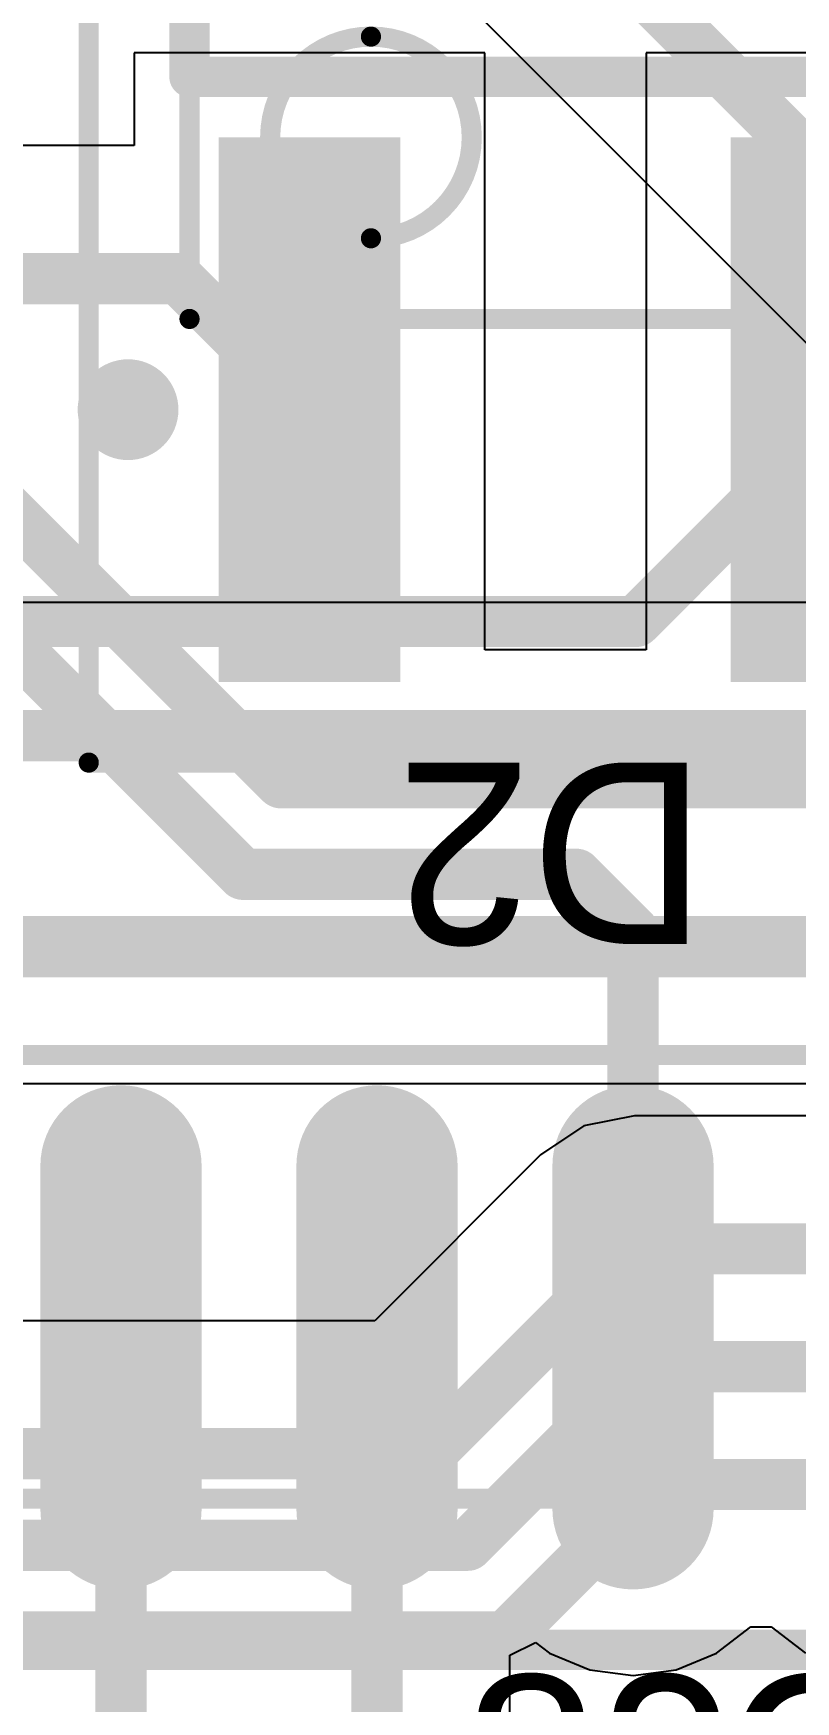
# Model space of a CAD drawing. Header units: millimetres. Extents: x 12 to 126, y 25 to 105.
# Drawn here: x 68.16 to 71.94, y 85.94 to 94.22 of the extents above; entities that cross this region are included whole.
import ezdxf

# ---------------------------------------------------------------- set-up
doc = ezdxf.new("R2010")
doc.units = ezdxf.units.MM
for name, color, linetype in [('BottomLayer', 5, 'Continuous'), ('BottomOverlay', 54, 'Continuous'), ('Mechanical13', 56, 'Continuous'), ('Mechanical15', 56, 'Continuous'), ('TopLayer', 1, 'Continuous'), ('TopOverlay', 2, 'Continuous'), ('TopPaste', 8, 'Continuous'), ('TopSolder', 216, 'Continuous')]:
    doc.layers.add(name, color=color, linetype=linetype)

# ---------------------------------------------------------------- blocks, each defined once
blk = doc.blocks.new('SOIC4_M_82')
at = {"layer": 'Mechanical13', "const_width": 0.0999998}
for points in [[(-2.00001124, 1.8650331), (1.99998076, 1.8650331)], [(-2.00001124, 1.8650331), (-2.00001124, -1.9049873)]]:
    blk.add_lwpolyline(points, dxfattribs=at)
at = {"layer": 'Mechanical13'}
for points, const_width in [([(-2.02500992, 1.8650331, 1), (-1.97501256, 1.8650331, 1)], 0.0499999), ([(-2.02500992, 1.8650331, 1), (-1.97501256, 1.8650331, 1)], 0.0499999), ([(-0.6000013399999999, 0.96499934, 1), (-1.59999934, 0.96499934, 1)], 0.0999998), ([(-1.62499802, 0.96499934, 1), (-1.57500066, 0.96499934, 1)], 0.0499999), ([(-0.62500002, 0.96499934, 1), (-0.57500266, 0.96499934, 1)], 0.0499999)]:
    blk.add_lwpolyline(points, format="xyb", close=True, dxfattribs=dict(at, const_width=const_width))
at = {"layer": 'Mechanical15', "const_width": 0.0999998}
for points in [[(-4.200006839999999, 2.3650067), (4.200027159999999, 2.3650067)], [(-4.200006839999999, 2.3650067), (-4.200006839999999, -2.6669873)]]:
    blk.add_lwpolyline(points, dxfattribs=at)
at = {"layer": 'Mechanical15', "const_width": 0.0499999}
blk.add_lwpolyline([(-4.22500552, 2.3650067, 1), (-4.17500816, 2.3650067, 1)], format="xyb", close=True, dxfattribs=at)
blk.add_lwpolyline([(-4.22500552, 2.3650067, 1), (-4.17500816, 2.3650067, 1)], format="xyb", close=True, dxfattribs=at)
at = {"layer": 'TopLayer'}
for points in [[(-1.1999976, 0.9200134), (-1.1999976, 1.620012), (-3.69999768, 0.9200134), (-3.69999768, 1.620012)], [(-1.1999976, -1.6199866), (-1.1999976, -0.9199879999999999), (-3.69999768, -1.6199866), (-3.69999768, -0.9199879999999999)]]:
    blk.add_solid(points, dxfattribs=at)
at = {"layer": 'TopOverlay'}
for points, const_width in [([(-2.32499916, 2.17000074, 1), (-2.5750012, 2.17000074, 1)], 0.2499995), ([(-2.63750044, 2.17000074, 1), (-2.51250196, 2.17000074, 1)], 0.12499848), ([(-2.3874984, 2.17000074, 1), (-2.26249992, 2.17000074, 1)], 0.12499848), ([(-0.85001354, 1.8650331, 1), (-0.75001374, 1.8650331, 1)], 0.0999998), ([(-0.85001354, 1.8650331, 1), (-0.75001374, 1.8650331, 1)], 0.0999998)]:
    blk.add_lwpolyline(points, format="xyb", close=True, dxfattribs=dict(at, const_width=const_width))
at = {"layer": 'TopOverlay', "const_width": 0.1999996}
for points in [[(-0.80001364, 1.8650331), (0.7999831599999999, 1.8650331)], [(-0.80001364, 1.8650331), (-0.80001364, -1.9049873)]]:
    blk.add_lwpolyline(points, dxfattribs=at)
at = {"layer": 'TopPaste'}
for points in [[(-1.1999976, 0.9200134), (-1.1999976, 1.620012), (-3.69999768, 0.9200134), (-3.69999768, 1.620012)], [(-1.1999976, -1.6199866), (-1.1999976, -0.9199879999999999), (-3.69999768, -1.6199866), (-3.69999768, -0.9199879999999999)]]:
    blk.add_solid(points, dxfattribs=at)
at = {"layer": 'TopSolder'}
for points in [[(-1.0999978, 0.8200136), (-1.0999978, 1.7200118), (-3.79999748, 0.8200136), (-3.79999748, 1.7200118)], [(-1.0999978, -1.7199864), (-1.0999978, -0.8199882), (-3.79999748, -1.7199864), (-3.79999748, -0.8199882)]]:
    blk.add_solid(points, dxfattribs=at)
blk = doc.blocks.new('SOIC20_N_94')
at = {"layer": 'Mechanical13', "const_width": 0.0999998}
blk.add_lwpolyline([(3.75000266, 6.3999999), (3.75000266, -6.3999999)], dxfattribs=at)
at = {"layer": 'Mechanical15', "const_width": 0.0999998}
blk.add_lwpolyline([(5.9500008, 6.7499992), (5.9500008, -6.7499992)], dxfattribs=at)
at = {"layer": 'TopLayer', "const_width": 0.5999987999999999}
for points in [[(3.70000022, 1.905), (5.400001899999999, 1.905)], [(3.70000022, 0.635), (5.400001899999999, 0.635)], [(3.70000022, -0.635), (5.400001899999999, -0.635)]]:
    blk.add_lwpolyline(points, dxfattribs=at)
at = {"layer": 'TopLayer', "const_width": 0.2999994}
for points in [[(3.55000052, 1.905, 1), (3.84999992, 1.905, 1)], [(5.2500022, 1.905, 1), (5.5500016, 1.905, 1)], [(3.55000052, 0.635, 1), (3.84999992, 0.635, 1)], [(5.2500022, 0.635, 1), (5.5500016, 0.635, 1)], [(3.55000052, -0.635, 1), (3.84999992, -0.635, 1)], [(5.2500022, -0.635, 1), (5.5500016, -0.635, 1)]]:
    blk.add_lwpolyline(points, format="xyb", close=True, dxfattribs=at)
at = {"layer": 'TopOverlay', "const_width": 0.1999996}
blk.add_lwpolyline([(3.00000162, 6.4999997), (3.00000162, -6.4999997)], dxfattribs=at)
at = {"layer": 'TopPaste', "const_width": 0.5999987999999999}
for points in [[(3.70000022, 1.905), (5.400001899999999, 1.905)], [(3.70000022, 0.635), (5.400001899999999, 0.635)], [(3.70000022, -0.635), (5.400001899999999, -0.635)]]:
    blk.add_lwpolyline(points, dxfattribs=at)
at = {"layer": 'TopPaste', "const_width": 0.2999994}
for points in [[(3.55000052, 1.905, 1), (3.84999992, 1.905, 1)], [(5.2500022, 1.905, 1), (5.5500016, 1.905, 1)], [(3.55000052, 0.635, 1), (3.84999992, 0.635, 1)], [(5.2500022, 0.635, 1), (5.5500016, 0.635, 1)], [(3.55000052, -0.635, 1), (3.84999992, -0.635, 1)], [(5.2500022, -0.635, 1), (5.5500016, -0.635, 1)]]:
    blk.add_lwpolyline(points, format="xyb", close=True, dxfattribs=at)
at = {"layer": 'TopSolder', "const_width": 0.7999984}
for points in [[(3.70000022, 1.905), (5.400001899999999, 1.905)], [(3.70000022, 0.635), (5.400001899999999, 0.635)], [(3.70000022, -0.635), (5.400001899999999, -0.635)]]:
    blk.add_lwpolyline(points, dxfattribs=at)
at = {"layer": 'TopSolder', "const_width": 0.3999992}
for points in [[(3.50000062, 1.905, 1), (3.89999982, 1.905, 1)], [(5.2000023, 1.905, 1), (5.600001499999999, 1.905, 1)], [(3.50000062, 0.635, 1), (3.89999982, 0.635, 1)], [(5.2000023, 0.635, 1), (5.600001499999999, 0.635, 1)], [(3.50000062, -0.635, 1), (3.89999982, -0.635, 1)], [(5.2000023, -0.635, 1), (5.600001499999999, -0.635, 1)]]:
    blk.add_lwpolyline(points, format="xyb", close=True, dxfattribs=at)

msp = doc.modelspace()

# ---------------------------------------------------------------- linework, layer by layer
at = {"layer": 'BottomLayer'}
for p, q in [((70.03075147999999, 94.64432683999999), (72.99474097999999, 91.68033987999999)), ((72.22940596, 91.3930735), (67.55368759999999, 91.3930735)), ((67.37806692, 89.00900156), (74.26940187999999, 89.00900156)), ((71.14280158, 88.8484761), (70.89035606, 88.79825776)), ((71.14281428, 88.84847355999999), (71.14280158, 88.8484761)), ((77.76887164, 88.84847355999999), (71.14281428, 88.84847355999999)), ((70.89035606, 88.79825776), (70.67634074, 88.65526084)), ((70.67633565999999, 88.65525321999999), (69.85376681999999, 87.83268692)), ((70.67634074, 88.65526084), (70.67633565999999, 88.65525321999999)), ((69.85376681999999, 87.83268692), (67.22712742, 87.83268692))]:
    msp.add_line(p, q, dxfattribs=at)
for points, const_width in [([(70.3039996, 95.30400039999999), (73.83340072, 91.77459927999999)], 0.254), ([(71.1498196, 91.2998174), (71.9250022, 92.07499999999999)], 0.254), ([(71.9250022, 92.07499999999999), (73.10000112, 90.90000108)], 0.254), ([(66.89986619999999, 91.2998174), (71.1498196, 91.2998174)], 0.254), ([(67.37063234, 90.73339994), (72.22941866, 90.73339994)], 0.254), ([(66.81248511999999, 89.68720187999999), (74.26940187999999, 89.68720187999999)], 0.3048), ([(70.12701494, 87.17301336), (71.14280158, 88.1888)], 0.254), ([(71.14280158, 88.1888), (78.39530167999999, 88.1888)], 0.254), ([(70.31506637999999, 86.71901376), (71.20065262, 87.60459999999999)], 0.254), ([(71.20065262, 87.60459999999999), (78.23545693999999, 87.60459999999999)], 0.254), ([(56.86456496, 87.17301336), (70.12701494, 87.17301336)], 0.254), ([(70.50311782, 86.26501415999999), (71.25850366, 87.0204)], 0.254), ([(71.25850366, 87.0204), (78.17760589999999, 87.0204)], 0.254), ([(59.71459736, 86.71901376), (70.31506637999999, 86.71901376)], 0.254), ([(59.90264879999999, 86.26501415999999), (70.50311782, 86.26501415999999)], 0.254)]:
    msp.add_lwpolyline(points, dxfattribs=dict(at, const_width=const_width))
at = {"layer": 'BottomLayer', "const_width": 0.127}
for points in [[(71.86150219999999, 92.07499999999999, 1), (71.9885022, 92.07499999999999, 1)], [(71.86150219999999, 92.07499999999999, 1), (71.9885022, 92.07499999999999, 1)], [(71.0863196, 91.2998174, 1), (71.21331959999999, 91.2998174, 1)], [(71.0863196, 91.2998174, 1), (71.21331959999999, 91.2998174, 1)], [(71.07930157999999, 88.1888, 1), (71.20630158, 88.1888, 1)], [(71.07930157999999, 88.1888, 1), (71.20630158, 88.1888, 1)], [(71.13715262, 87.60459999999999, 1), (71.26415261999999, 87.60459999999999, 1)], [(71.13715262, 87.60459999999999, 1), (71.26415261999999, 87.60459999999999, 1)], [(70.06351493999999, 87.17301336, 1), (70.19051494, 87.17301336, 1)], [(70.06351493999999, 87.17301336, 1), (70.19051494, 87.17301336, 1)], [(71.19500366, 87.0204, 1), (71.32200366, 87.0204, 1)], [(71.19500366, 87.0204, 1), (71.32200366, 87.0204, 1)], [(70.25156638, 86.71901376, 1), (70.37856638, 86.71901376, 1)], [(70.25156638, 86.71901376, 1), (70.37856638, 86.71901376, 1)], [(70.43961782, 86.26501415999999, 1), (70.56661781999999, 86.26501415999999, 1)], [(70.43961782, 86.26501415999999, 1), (70.56661781999999, 86.26501415999999, 1)]]:
    msp.add_lwpolyline(points, format="xyb", close=True, dxfattribs=at)
at = {"layer": 'TopLayer'}
for p, q in [((70.3999862, 94.12000225999999), (68.65998968, 94.12000225999999)), ((68.65998968, 94.12000225999999), (68.65998968, 93.65967298)), ((70.3999862, 91.15967289999999), (70.3999862, 94.12000225999999)), ((72.30116858, 94.12000225999999), (71.19998968, 94.12000225999999)), ((71.19998968, 94.12000225999999), (71.19998968, 91.15967289999999)), ((68.65998968, 93.65967298), (66.32999942, 93.65967298)), ((71.19998968, 91.15967289999999), (70.3999862, 91.15967289999999)), ((71.54853863999999, 86.18373416), (71.71982862, 86.31517154)), ((71.71982862, 86.31517154), (71.82017386, 86.31517154)), ((71.82017386, 86.31517154), (71.99146384, 86.18373416)), ((70.5246748, 86.17465365999999), (70.6516748, 86.23728498)), ((70.6516748, 86.23728498), (70.72146384, 86.18373416)), ((70.5246748, 84.95029746), (70.5246748, 86.17465365999999)), ((70.72146384, 86.18373416), (70.92093765999999, 86.10110796)), ((71.34906482, 86.10110796), (71.54853863999999, 86.18373416)), ((70.92093765999999, 86.10110796), (71.13500124, 86.07292666)), ((71.13500124, 86.07292666), (71.34906482, 86.10110796))]:
    msp.add_line(p, q, dxfattribs=at)
at = {"layer": 'TopLayer', "const_width": 0.254}
for points in [[(59.69999997999999, 92.99999942), (68.87999178, 92.99999942)], [(68.87999178, 92.99999942), (69.52998794, 92.35000326)], [(67.34225291999999, 92.54599981999999), (69.3882534, 90.49999933999999)], [(67.15420148, 92.09200021999999), (69.20020196, 90.04599974)], [(69.3882534, 90.49999933999999), (72.41560066, 90.49999933999999)], [(69.20020196, 90.04599974), (70.85400104, 90.04599974)], [(70.85400104, 90.04599974), (71.13500124, 89.76499953999999)], [(71.13500124, 87.75000229999999), (71.13500124, 89.76499953999999)], [(68.59500124, 85.3049983), (68.59500124, 87.75000229999999)], [(69.86500124, 84.67704934), (69.86500124, 87.75000229999999)]]:
    msp.add_lwpolyline(points, dxfattribs=at)
at = {"layer": 'TopLayer', "const_width": 0.127}
for points in [[(68.81649177999999, 92.99999942, 1), (68.94349178, 92.99999942, 1)], [(68.81649177999999, 92.99999942, 1), (68.94349178, 92.99999942, 1)], [(69.46648794, 92.35000326, 1), (69.59348794, 92.35000326, 1)], [(69.32475339999999, 90.49999933999999, 1), (69.4517534, 90.49999933999999, 1)], [(69.32475339999999, 90.49999933999999, 1), (69.4517534, 90.49999933999999, 1)], [(69.13670196, 90.04599974, 1), (69.26370195999999, 90.04599974, 1)], [(69.13670196, 90.04599974, 1), (69.26370195999999, 90.04599974, 1)], [(70.79050104, 90.04599974, 1), (70.91750103999999, 90.04599974, 1)], [(70.79050104, 90.04599974, 1), (70.91750103999999, 90.04599974, 1)], [(71.07150123999999, 89.76499953999999, 1), (71.19850124, 89.76499953999999, 1)], [(71.07150123999999, 89.76499953999999, 1), (71.19850124, 89.76499953999999, 1)], [(68.53150124, 87.75000229999999, 1), (68.65850123999999, 87.75000229999999, 1)], [(69.80150124, 87.75000229999999, 1), (69.92850124, 87.75000229999999, 1)], [(71.07150123999999, 87.75000229999999, 1), (71.19850124, 87.75000229999999, 1)]]:
    msp.add_lwpolyline(points, format="xyb", close=True, dxfattribs=at)

# ---------------------------------------------------------------- block references
at = {"rotation": 90}
for name, p in [('SOIC4_M_82', (70.80000064, 94.8000009)), ('SOIC20_N_94', (70.50000124, 83.20000123999999))]:
    msp.add_blockref(name, p, dxfattribs=at)

# ---------------------------------------------------------------- texts
at = {"layer": 'BottomOverlay', "text_generation_flag": 2}
msp.add_text('C28', height=0.90000074, dxfattribs=at).set_placement((72.50073891999999, 85.17426196))
at = {"layer": 'TopOverlay'}
msp.add_text('D2', height=0.90000074, rotation=180, dxfattribs=at).set_placement((71.49999924, 90.59999914))

doc.saveas('drawing.dxf')
